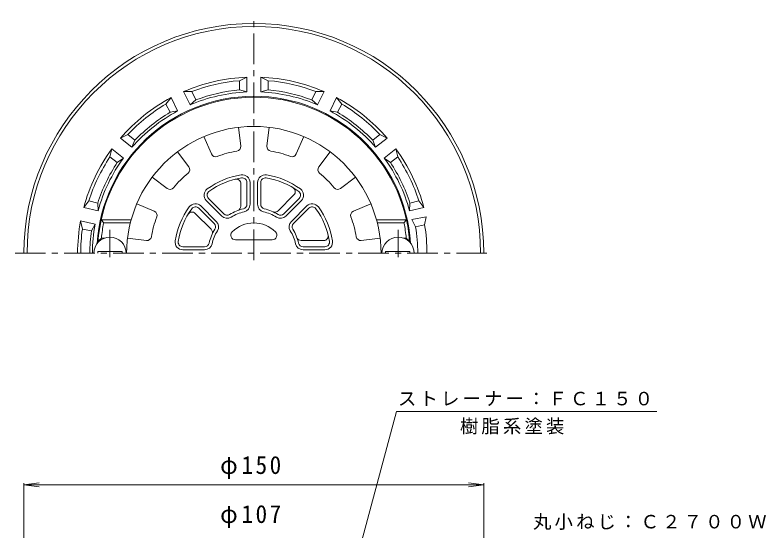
# Model space of a CAD drawing. Units: millimetres, scale not verified. Extents: x -174 to 146, y -230 to 240.
# Drawn here: x -99.2 to 145.8, y 71.4 to 239.7 of the extents above; entities that cross this region are included whole.
import ezdxf

# ---------------------------------------------------------------- set-up
doc = ezdxf.new("R2010")
doc.units = ezdxf.units.MM
doc.header["$LTSCALE"] = 2
doc.linetypes.add('CHAIN1', pattern=[8, 5, -1, 1, -1])
for name, color, linetype, lineweight in [('0-0_通り芯', 3, 'Continuous', 9), ('0-2_仕上', 6, 'Continuous', 9), ('0-4_その他', 7, 'Continuous', 9), ('0-E', 7, 'Continuous', 9)]:
    doc.layers.add(name, color=color, linetype=linetype, lineweight=lineweight)
doc.styles.add('ＭＳ ゴシック', font='')
doc.styles.get('ＭＳ ゴシック').set_extended_font_data('MS Gothic')

msp = doc.modelspace()

# ---------------------------------------------------------------- linework, layer by layer
at = {"layer": '0-0_通り芯', "linetype": 'CHAIN1'}
for p, q in [((-21.324, 159.686), (-21.324, 239.668)), ((-99.248, 161.943), (56.702, 161.943))]:
    msp.add_line(p, q, dxfattribs=at)
at = {"layer": '0-0_通り芯'}
for p, q in [((-25.959, 215.242), (-26.043, 218.246)), ((-16.69, 215.242), (-16.606, 218.246)), ((-40.274, 211.975), (-41.502, 214.718)), ((-23.574, 214.585), (-25.959, 215.242)), ((-19.074, 214.585), (-16.69, 215.242)), ((-2.374, 211.975), (-1.147, 214.718)), ((-42.138, 210.348), (-40.274, 211.975)), ((-0.511, 210.348), (-2.374, 211.975)), ((-48.625, 207.953), (-50.004, 210.623)), ((-46.192, 208.396), (-48.625, 207.953)), ((3.543, 208.396), (5.977, 207.953)), ((5.977, 207.953), (7.356, 210.623)), ((-60.106, 198.798), (-62.401, 200.737)), ((-61.079, 196.524), (-60.106, 198.798)), ((17.457, 198.798), (19.753, 200.737)), ((18.43, 196.524), (17.457, 198.798)), ((-65.885, 191.551), (-68.286, 193.358)), ((-63.884, 193.006), (-65.885, 191.551)), ((21.236, 193.006), (23.236, 191.551)), ((23.236, 191.551), (25.637, 193.358)), ((-72.256, 178.322), (-75.165, 179.072)), ((29.607, 178.322), (32.517, 179.072)), ((-72.146, 175.851), (-72.256, 178.322)), ((29.497, 175.851), (29.607, 178.322)), ((30.21, 172.917), (34.928, 173.855)), ((30.21, 172.917), (31.468, 170.618)), ((34.928, 173.855), (34.412, 171.204)), ((-74.318, 169.285), (-77.265, 169.872)), ((-73.147, 171.464), (-74.318, 169.285)), ((31.468, 170.618), (34.412, 171.204))]:
    msp.add_line(p, q, dxfattribs=at)
for points in [[(-23.574, 214.585), (-23.574, 219.399), (-26.043, 218.246)], [(-19.074, 214.585), (-19.074, 219.399), (-16.606, 218.246)], [(-42.138, 210.348), (-44.226, 214.686), (-41.502, 214.718)], [(-0.511, 210.348), (1.578, 214.686), (-1.147, 214.718)], [(-46.192, 208.396), (-48.281, 212.733), (-50.004, 210.623)], [(3.543, 208.396), (5.632, 212.733), (7.356, 210.623)], [(-61.079, 196.524), (-64.842, 199.526), (-62.401, 200.737)], [(18.43, 196.524), (22.194, 199.526), (19.753, 200.737)], [(-63.884, 193.006), (-67.648, 196.007), (-68.286, 193.358)], [(21.236, 193.006), (24.999, 196.007), (25.637, 193.358)], [(-72.146, 175.851), (-76.839, 176.922), (-75.165, 179.072)], [(29.497, 175.851), (34.19, 176.922), (32.517, 179.072)], [(-73.147, 171.464), (-77.84, 172.535), (-77.265, 169.872)]]:
    msp.add_lwpolyline(points, dxfattribs=at)
for radius, start, end in [(75, 0, 180), (74, 0, 180), (57.5, 92.2426, 113.47169), (56.5, 94.7907, 110.92358), (57.5, 66.52831, 87.7574), (56.5, 69.07642, 85.2093), (52.69, 92.44742, 113.26685), (53.5, 94.96953, 110.74481), (52.69, 66.73315, 87.55258), (53.5, 69.25519, 85.03047), (51.229, 3.7343, 176.47151), (57.5, 117.95686, 139.18596), (57.5, 40.81403, 62.04312), (56.5, 120.50494, 136.63783), (52.69, 118.1617, 138.98112), (52.69, 41.01886, 61.83829), (56.5, 43.36211, 59.495), (53.5, 120.68375, 136.45903), (53.5, 43.54094, 59.31622), (57.5, 143.67117, 164.90027), (57.5, 15.09975, 36.32884), (56.5, 146.21928, 162.35217), (53.5, 146.39809, 162.17337), (52.69, 143.87601, 164.69543), (52.69, 15.30458, 36.12401), (53.5, 17.82663, 33.60191), (56.5, 17.64786, 33.78075), (57.5, 169.38544, 180), (56.5, 171.93352, 180), (53.5, 172.11234, 180), (52.69, 169.59027, 180), (53.5, 0, 9.33118), (56.5, 0, 9.43318)]:
    msp.add_arc((-21.324, 161.943), radius, start, end, dxfattribs=at)
at = {"layer": '0-2_仕上'}
for p, q in [((-26.324, 203.053), (-25.581, 196.93)), ((-16.324, 203.053), (-17.068, 196.93)), ((-37.593, 200.034), (-35.175, 194.359)), ((-5.056, 200.034), (-7.474, 194.359)), ((-46.253, 195.034), (-42.548, 190.103)), ((3.605, 195.034), (-0.101, 190.103)), ((-54.503, 186.785), (-49.571, 183.079)), ((11.854, 186.785), (6.922, 183.079)), ((-25.574, 177.321), (-25.574, 184.641)), ((-23.574, 177.924), (-23.574, 185.055)), ((-22.574, 177.924), (-22.574, 185.055)), ((-20.074, 185.055), (-20.074, 177.924)), ((-19.074, 185.055), (-19.074, 177.924)), ((-36.844, 179.144), (-31.802, 174.102)), ((-36.137, 179.851), (-31.095, 174.809)), ((-13.394, 175.797), (-8.218, 180.973)), ((-11.553, 174.809), (-6.511, 179.851)), ((-10.846, 174.102), (-5.804, 179.144)), ((-59.503, 178.124), (-53.828, 175.706)), ((-34.277, 171.627), (-39.319, 176.669)), ((-33.57, 172.334), (-38.612, 177.376)), ((-4.036, 177.376), (-9.078, 172.334)), ((-3.329, 176.669), (-8.371, 171.627)), ((16.854, 178.124), (11.179, 175.706)), ((-35.265, 169.786), (-40.441, 174.962)), ((-70.314, 171.856), (-71.124, 172.856)), ((-61.34, 172.856), (-71.124, 172.856)), ((-61.601, 171.856), (-70.314, 171.856)), ((18.691, 172.856), (28.475, 172.856)), ((18.953, 171.856), (27.665, 171.856)), ((27.665, 171.856), (28.475, 172.856)), ((-71.074, 166.856), (-72.167, 165.856)), ((-69.925, 166.856), (-71.074, 166.856)), ((-62.522, 166.856), (-56.399, 166.113)), ((19.873, 166.856), (13.75, 166.113)), ((27.594, 166.856), (28.425, 166.856)), ((28.425, 166.856), (29.519, 165.856)), ((-71.759, 165.856), (-72.167, 165.856)), ((-27.345, 166.356), (-15.304, 166.356)), ((-5.859, 166.106), (1.461, 166.106)), ((29.243, 165.856), (29.519, 165.856)), ((-72.258, 161.943), (-72.258, 162.543)), ((-64.258, 162.543), (-72.258, 162.543)), ((-64.258, 161.943), (-64.258, 162.543)), ((-44.523, 164.106), (-37.393, 164.106)), ((-44.523, 163.106), (-37.393, 163.106)), ((-5.256, 164.106), (1.875, 164.106)), ((-5.256, 163.106), (1.874, 163.106)), ((21.609, 162.543), (29.609, 162.543)), ((21.609, 161.943), (21.609, 162.543)), ((29.609, 161.943), (29.609, 162.543))]:
    msp.add_line(p, q, dxfattribs=at)
at = {"layer": '0-2_仕上', "linetype": 'CHAIN1'}
for p, q in [((-68.258, 160.668), (-68.258, 169.551)), ((25.742, 160.668), (25.742, 169.551))]:
    msp.add_line(p, q, dxfattribs=at)
at = {"layer": '0-2_仕上'}
for centre, radius, start, end in [((-21.324, 161.856), 51, 4.49843, 176.01982), ((-21.324, 161.856), 41.5, 0, 180), ((-27.07, 196.749), 1.5, 279.35037, 6.92006), ((-15.578, 196.749), 1.5, 173.0799, 260.64877), ((-33.795, 194.947), 1.5, 203.0799, 290.64877), ((-21.324, 161.856), 33.864, 99.351, 110.64906), ((-21.324, 161.856), 33.864, 69.351, 80.64906), ((-8.854, 194.947), 1.5, 249.35037, 336.92006), ((-43.747, 189.202), 1.5, 309.35037, 36.92006), ((1.099, 189.202), 1.5, 143.0799, 230.64877), ((-21.324, 161.856), 33.864, 129.351, 140.64906), ((-21.324, 161.856), 26, 99.18217, 125.81783), ((-21.324, 161.856), 25, 99.1821, 125.81778), ((-25.074, 185.055), 2.5, 359.9996, 99.18176), ((-25.074, 185.055), 1.5, 359.99933, 99.18193), ((-17.574, 185.055), 2.5, 80.81812, 180), ((-17.574, 185.055), 1.5, 80.81737, 180), ((-21.324, 161.856), 25, 54.1821, 80.81778), ((-21.324, 161.856), 26, 54.18217, 80.81783), ((-21.324, 161.856), 33.864, 39.351, 50.64906), ((-27.074, 184.641), 1.5, 0.00067, 104.16316), ((-48.67, 184.279), 1.5, 233.0799, 320.64877), ((-35.077, 180.912), 2.5, 125.81812, 225), ((-35.077, 180.912), 1.5, 125.81737, 225), ((-9.278, 182.034), 1.5, 315.00067, 59.16316), ((-7.572, 180.912), 1.5, 314.99933, 54.18193), ((-7.572, 180.912), 2.5, 314.9996, 54.18176), ((6.021, 184.279), 1.5, 219.35037, 306.92006), ((-21.324, 161.856), 26, 144.18217, 170.81783), ((-21.324, 161.856), 25, 144.1821, 170.81778), ((-40.38, 175.608), 2.5, 44.9996, 144.18176), ((-40.38, 175.608), 1.5, 44.99933, 144.18193), ((-21.324, 161.856), 15, 103.13644, 121.86348), ((-27.074, 177.321), 1.5, 290.39491, 0), ((-25.074, 177.924), 1.5, 283.13628, 359.99933), ((-25.074, 177.924), 2.5, 283.13631, 359.9996), ((-17.574, 177.924), 2.5, 180, 256.86371), ((-17.574, 177.924), 1.5, 180, 256.86307), ((-21.324, 161.856), 15, 58.13644, 76.86348), ((-2.269, 175.608), 2.5, 35.81812, 135), ((-2.269, 175.608), 1.5, 35.81737, 135), ((-21.324, 161.856), 25, 9.1821, 35.81778), ((-21.324, 161.856), 26, 9.18217, 35.81783), ((-54.416, 174.326), 1.5, 339.35037, 66.92006), ((-41.502, 173.902), 1.5, 45.00067, 149.16316), ((-30.035, 175.869), 2.5, 225, 301.86371), ((-30.035, 175.869), 1.5, 225, 301.86307), ((-21.324, 161.856), 14, 103.13663, 121.8634), ((-21.324, 161.856), 14, 58.13663, 76.8634), ((-14.454, 176.858), 1.5, 245.39491, 315), ((-12.614, 175.869), 2.5, 238.13631, 314.9996), ((-12.614, 175.869), 1.5, 238.13628, 314.99933), ((11.767, 174.326), 1.5, 113.0799, 200.64877), ((-21.324, 161.856), 50, 168.46306, 174.2608), ((-21.324, 161.856), 33.864, 159.351, 170.64906), ((-35.338, 170.566), 1.5, 328.13628, 44.99933), ((-35.338, 170.566), 2.5, 328.13631, 44.9996), ((-21.324, 161.856), 10, 44.90076, 135.09924), ((-7.311, 170.566), 2.5, 135, 211.86371), ((-7.311, 170.566), 1.5, 135, 211.86307), ((-21.324, 161.856), 33.864, 9.351, 20.64906), ((-21.324, 161.856), 50, 5.7392, 11.53694), ((-21.324, 161.856), 15, 148.13644, 166.86348), ((-36.326, 168.726), 1.5, 335.39491, 45), ((-21.324, 161.856), 14, 148.13663, 166.8634), ((-21.324, 161.856), 14, 13.13663, 31.8634), ((-21.324, 161.856), 15, 13.13644, 31.86348), ((-68.258, 161.943), 5.25, 0, 180), ((-56.218, 167.602), 1.5, 263.0799, 350.64877), ((-27.345, 167.856), 1.5, 135.09891, 270), ((-15.304, 167.856), 1.5, 270, 44.90109), ((-5.859, 167.606), 1.5, 200.39491, 270), ((1.461, 167.606), 1.5, 270.00067, 14.16316), ((13.569, 167.602), 1.5, 189.35037, 276.92006), ((25.742, 161.943), 5.25, 0, 180), ((-44.523, 165.606), 2.5, 170.81812, 270), ((-44.523, 165.606), 1.5, 170.81737, 270), ((-37.393, 165.606), 1.5, 270, 346.86307), ((-37.393, 165.606), 2.5, 270, 346.86371), ((-5.256, 165.606), 2.5, 193.13631, 269.9996), ((-5.256, 165.606), 1.5, 193.13628, 269.99933), ((1.874, 165.606), 2.5, 269.9996, 9.18176), ((1.875, 165.606), 1.5, 269.99933, 9.18193)]:
    msp.add_arc(centre, radius, start, end, dxfattribs=at)
at = {"layer": '0-4_その他'}
for p, q in [((-96.324, 86.376), (-91.367, 87.028)), ((-96.324, -0.624), (-96.324, 86.976)), ((-96.324, 86.376), (53.676, 86.376)), ((-96.324, 86.376), (-91.367, 85.723)), ((53.676, 86.376), (48.718, 87.028)), ((53.676, 86.376), (48.718, 85.723)), ((53.676, -0.624), (53.676, 86.976))]:
    msp.add_line(p, q, dxfattribs=at)
at = {"layer": '0-E'}
msp.add_lwpolyline([(4.369, 32.615), (25.205, 110.376), (110.188, 110.376)], dxfattribs=at)

# ---------------------------------------------------------------- texts
at = {"layer": '0-4_その他', "color": 2, "char_height": 5.865, "attachment_point": 7, "style": 'ＭＳ ゴシック'}
for s, insert in [('\\T1.21;\\W0.95;φ150', (-32.324, 88.376)), ('\\T1.21;\\W0.95;φ107', (-32.324, 72.376))]:
    msp.add_mtext(s, dxfattribs=dict(at, insert=insert))
at = {"layer": '0-E', "char_height": 4.399, "attachment_point": 7, "style": 'ＭＳ ゴシック'}
for s, insert in [('\\T1.17;ストレーナー：ＦＣ１５０', (25.72, 112.126)), ('\\T1.17;樹脂系塗装', (45.924, 102.852)), ('\\T1.17;丸小ねじ：Ｃ２７００Ｗ', (69.772, 71.717))]:
    msp.add_mtext(s, dxfattribs=dict(at, insert=insert))

doc.saveas('drawing.dxf')
